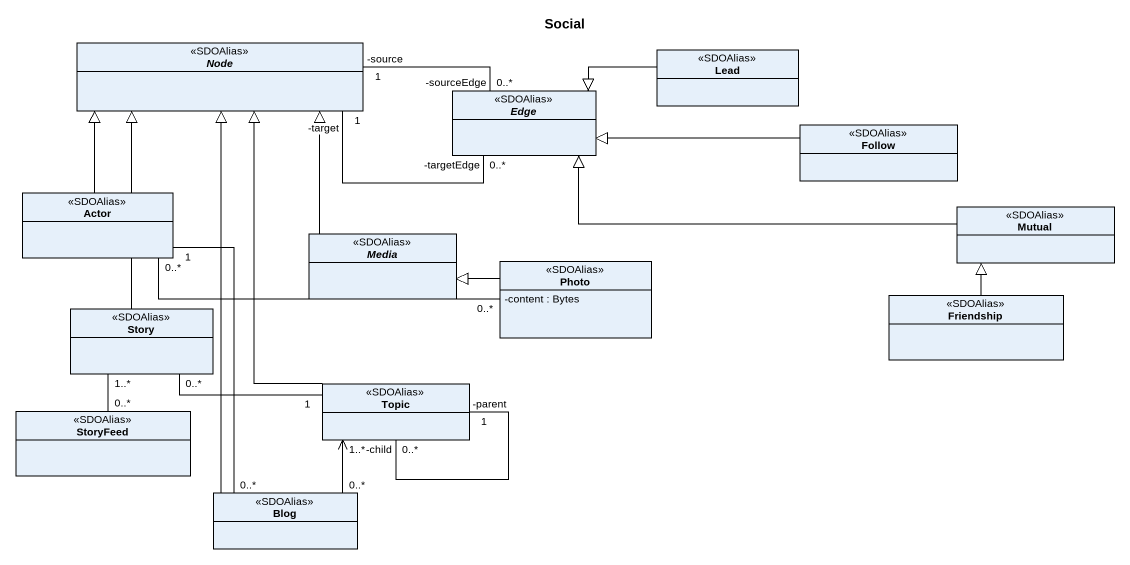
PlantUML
@startuml
title Social
hide circle
hide empty members
skinparam classAttributeIconSize 0
abstract class "Node" as Node_ <<SDOAlias>>
class Lead <<SDOAlias>>
abstract class Edge <<SDOAlias>>
class Follow <<SDOAlias>>
class "Actor" as Actor_ <<SDOAlias>>
class Mutual <<SDOAlias>>
abstract class Media <<SDOAlias>>
class Photo <<SDOAlias>> {
  -content : Bytes
}
class Story <<SDOAlias>>
class Friendship <<SDOAlias>>
class Topic <<SDOAlias>>
class StoryFeed <<SDOAlias>>
class Blog <<SDOAlias>>
Lead -left-|> Edge
Edge "0..*\n-sourceEdge" -left- "1\n-source" Node_
Edge "0..*\n-targetEdge" -left- "-target\n1" Node_
Follow -left-|> Edge
Actor_ -up-|> Node_
Actor_ "1" -- "0..*" Blog
Mutual -left-|> Edge
Media -up-|> Node_
Photo "0..*" -left- "0..*" Actor_
Photo -left-|> Media
Story -up-|> Node_
Story "0..*" -right- "1" Topic
Friendship -up-|> Mutual
Topic -up-|> Node_
Topic "0..*\n-child" -- "1\n-parent" Topic
StoryFeed "0..*" -up- "1..*" Story
Blog -up-|> Node_
Blog "0..*" -up-> "1..*" Topic
@enduml
